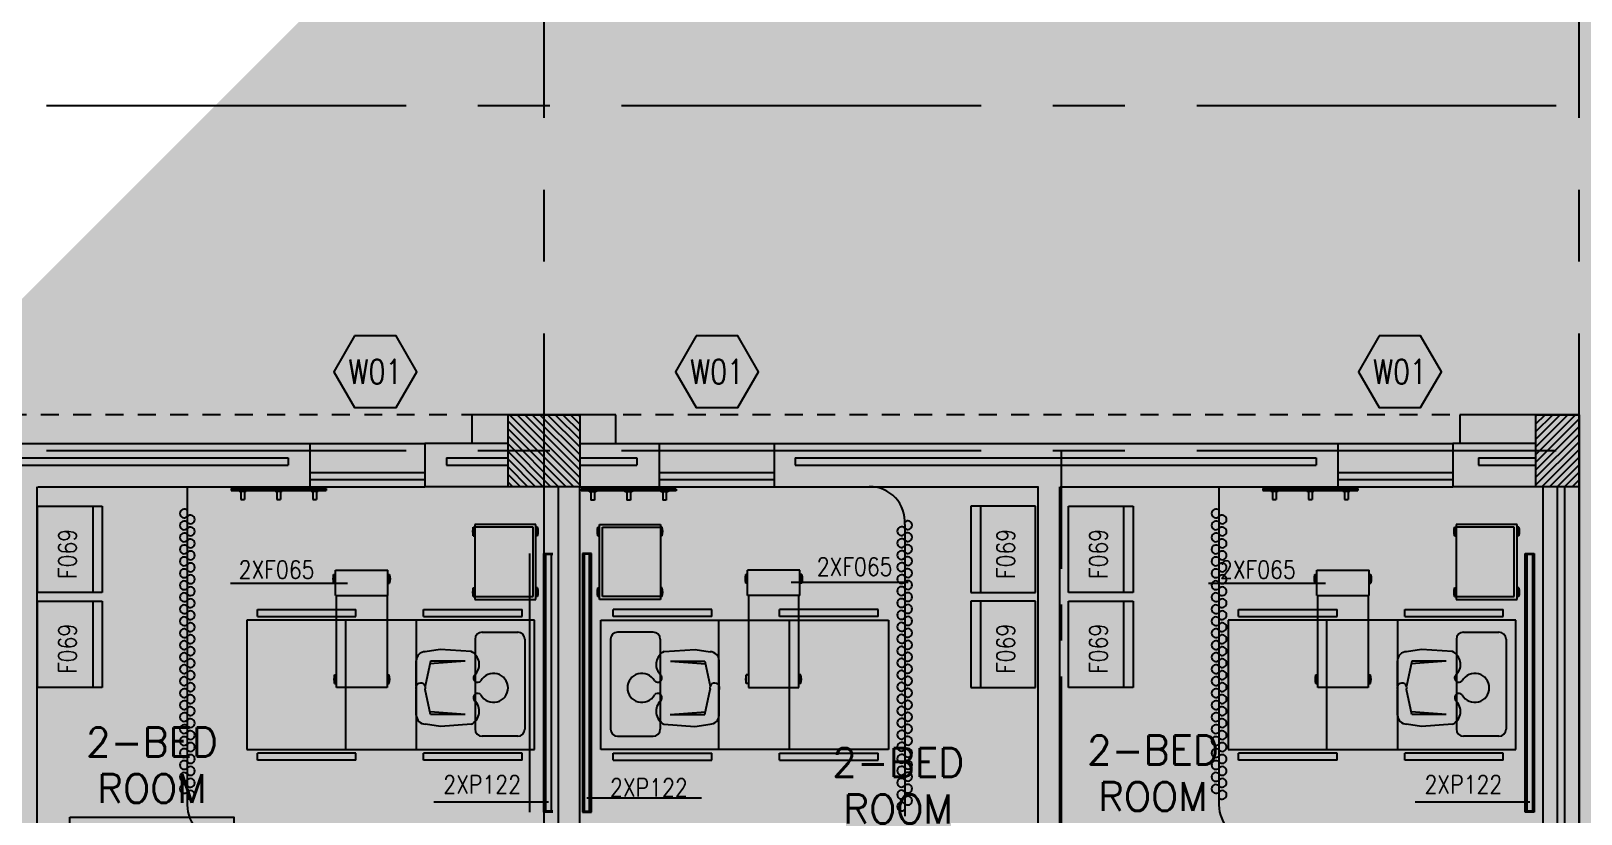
# Model space of a CAD drawing. Extents: x 88852.7 to 88945.7, y 39921.6 to 40001.1.
# Drawn here: x 88882.4 to 88893.18, y 39984.77 to 39990.22 of the extents above; entities that cross this region are included whole.
import ezdxf
from ezdxf.enums import TextEntityAlignment as Align

# ---------------------------------------------------------------- set-up
doc = ezdxf.new("R2010")
doc.units = 0
doc.header["$MEASUREMENT"] = 0
doc.header["$PDMODE"] = 34
for name, pattern in [('CENTER', [2, 1.25, -0.25, 0.25, -0.25]), ('CENTERX2', [4, 2.5, -0.5, 0.5, -0.5]), ('HIDDEN2', [0.1875, 0.125, -0.0625])]:
    doc.linetypes.add(name, pattern=pattern)
doc.layers.get('0').update_dxf_attribs({"linetype": 'CONTINUOUS'})
doc.layers.get('DEFPOINTS').update_dxf_attribs({"linetype": 'CONTINUOUS'})
for name, color, linetype in [('A-TEXT', 7, 'CONTINUOUS'), ('AX-DIM', 4, 'CONTINUOUS'), ('AXES', 11, 'CENTERX2'), ('AXES1', 11, 'CENTER'), ('COL', 2, 'CONTINUOUS'), ('HAT', 8, 'CONTINUOUS'), ('HIDDEN', 9, 'HIDDEN2'), ('INSUL', 4, 'CONTINUOUS'), ('MEDICAL', 4, 'CONTINUOUS'), ('NON-MEDICAL', 4, 'CONTINUOUS'), ('RM-BOX', 4, 'CONTINUOUS'), ('RM-NAME', 2, 'CONTINUOUS'), ('RM-NO', 2, 'CONTINUOUS'), ('WALL', 4, 'CONTINUOUS'), ('WIN', 3, 'CONTINUOUS'), ('WIN-BOX', 3, 'CONTINUOUS'), ('WIN-NO', 5, 'CONTINUOUS')]:
    doc.layers.add(name, color=color, linetype=linetype)
doc.styles.add('ROMANS', font='ROMANS.shx', dxfattribs={"width": 0.6})
doc.dimstyles.new('DIM-OUT', dxfattribs={"dimscale": 0, "dimtxt": 0.24, "dimasz": 0.08, "dimexe": 0.02, "dimexo": 0.02, "dimgap": 0.05, "dimtad": 1, "dimdec": 0, "dimlfac": 1000, "dimzin": 0, "dimdsep": 46, "dimtxsty": 'ROMANS', "dimblk1": 'ARCHTICK', "dimblk2": 'ARCHTICK', "dimsah": 1, "dimcen": 0.01, "dimdle": 0.08, "dimclrd": 4, "dimclre": 4, "dimclrt": 2, "dimadec": 0, "dimazin": 0, "dimtp": 2, "dimtm": 2, "dimtfac": 0.114286, "dimtdec": 0, "dimtix": 1, "dimtmove": 2, "dimatfit": 3, "dimldrblk": 'ARCHTICK', "dimfxl": 0, "dimtolj": 1, "dimtzin": 0, "dimarcsym": 0})

# ---------------------------------------------------------------- blocks, each defined once
blk = doc.blocks.new('WW1')
at = {"layer": 'WIN-BOX'}
blk.add_lwpolyline([(144, -250), (289, 0), (144, 250), (-144, 250), (-289, 0), (-144, -250)], close=True, dxfattribs=at)
at = {"layer": 'WIN-NO', "style": 'ROMANS', "width": 0.8}
blk.add_attdef('W00', text='', height=170, dxfattribs=at).set_placement((0, 0), align=Align.MIDDLE)
blk = doc.blocks.new('_ARCHTICK')
at = {"color": 0, "linetype": 'ByBlock', "const_width": 0.15}
blk.add_lwpolyline([(-0.5, -0.5), (0.5, 0.5)], dxfattribs=at)
blk = doc.blocks.new('*D599')
at = {"layer": 'AX-DIM', "color": 4, "lineweight": -2}
for p, q in [((88860.69, 39999.728), (88935.54, 39999.728)), ((88860.77, 39995.09), (88860.77, 39999.748)), ((88935.46, 39987.57), (88935.46, 39999.748))]:
    blk.add_line(p, q, dxfattribs=at)
at = {"layer": 'DEFPOINTS', "color": 0}
for p in [(88935.46, 39999.728), (88860.77, 39995.07), (88935.46, 39987.55)]:
    blk.add_point(p, dxfattribs=at)
at = {"layer": 'AX-DIM', "color": 4, "lineweight": -2, "xscale": 0.08, "yscale": 0.08, "zscale": 0.08, "rotation": 180}
blk.add_blockref('_ARCHTICK', (88860.77, 39999.728), dxfattribs=at)
at = {"layer": 'AX-DIM', "color": 4, "lineweight": -2, "xscale": 0.08, "yscale": 0.08, "zscale": 0.08}
blk.add_blockref('_ARCHTICK', (88935.46, 39999.728), dxfattribs=at)
at = {"layer": 'AX-DIM', "color": 2, "insert": (88898.115, 39999.898), "char_height": 0.24, "attachment_point": 5, "style": 'ROMANS'}
blk.add_mtext('\\A1;74690', dxfattribs=at)
blk = doc.blocks.new('C-300')
at = {"layer": 'HAT', "linetype": 'ByBlock', "ltscale": 0.3}
h = blk.add_hatch(dxfattribs=at)
h.set_pattern_fill('ANSI31', color=8, scale=300, style=0)
h.set_pattern_definition([(45, (-258496.182, -82361.005), (-26.5165043, 26.5165043), [])])
h.paths.add_polyline_path([(300, 500), (0, 500), (0, 250), (300, 250)])
h.paths.add_polyline_path([(300, 250), (0, 250), (0, 0), (300, 0)])
at = {"layer": 'COL'}
blk.add_lwpolyline([(0, 500), (300, 500), (300, 0), (0, 0)], close=True, dxfattribs=at)
blk = doc.blocks.new('RM1')
at = {"layer": 'RM-BOX'}
blk.add_lwpolyline([(570, -200), (-570, -200), (-570, -500), (570, -500)], close=True, dxfattribs=at)
at = {"layer": 'RM-NAME', "style": 'ROMANS'}
for tag, p in [('ROOMNAME1', (0, 324)), ('ROOMNAME2', (0, 0))]:
    blk.add_attdef(tag, text='', height=200, dxfattribs=at).set_placement(p, align=Align.MIDDLE)
at = {"layer": 'RM-NO', "style": 'ROMANS', "width": 0.8}
blk.add_attdef('ROOMNO', text='', height=200, dxfattribs=at).set_placement((0, -350), align=Align.MIDDLE)
blk = doc.blocks.new('*X540')
at = {"color": 0}
for p, q in [((203889, 118293), (204345, 118750)), ((203889, 118346), (204292, 118750)), ((203889, 118399), (204239, 118750)), ((203889, 118452), (204186, 118750)), ((203889, 118505), (204133, 118750)), ((203889, 118558), (204080, 118750)), ((203889, 118611), (204027, 118750)), ((203889, 118665), (203974, 118750)), ((203889, 118718), (203921, 118750)), ((203898, 118250), (204389, 118740)), ((203951, 118250), (204389, 118687)), ((204004, 118250), (204389, 118634)), ((204057, 118250), (204389, 118581)), ((204110, 118250), (204389, 118528)), ((204163, 118250), (204389, 118475)), ((204216, 118250), (204389, 118422)), ((204269, 118250), (204389, 118369)), ((204322, 118250), (204389, 118316)), ((204375, 118250), (204389, 118263))]:
    blk.add_line(p, q, dxfattribs=at)

msp = doc.modelspace()

# ---------------------------------------------------------------- linework, layer by layer
at = {"layer": 'AXES'}
for p, q in [((88885.9703, 39921.6153), (88885.9703, 40000.4279)), ((88893.1703, 39921.6153), (88893.1703, 40000.0779)), ((88945.0103, 39989.6996), (88876.9703, 39989.6996)), ((88945.0103, 39987.2996), (88876.9669, 39987.2996))]:
    msp.add_line(p, q, dxfattribs=at)
at = {"layer": 'AXES1'}
msp.add_line((88889.5703, 39928.4796), (88889.5703, 39987.2996), dxfattribs=at)
msp.add_line((88889.5703, 39928.4796), (88889.5703, 39987.2996), dxfattribs=at)
at = {"layer": 'COL'}
msp.add_lwpolyline([(88885.7203, 39987.0496), (88885.7203, 39987.5496), (88886.2203, 39987.5496), (88886.2203, 39987.0496)], close=True, dxfattribs=at)
at = {"layer": 'HIDDEN'}
msp.add_line((88893.1703, 39987.5496), (88859.8638, 39987.5496), dxfattribs=at)
at = {"layer": 'INSUL'}
for p, q in [((88880.5203, 39987.2496), (88884.1914, 39987.2496)), ((88880.5203, 39987.1996), (88884.1914, 39987.1996)), ((88884.1914, 39987.2496), (88884.1914, 39987.1996)), ((88885.2914, 39987.2496), (88885.7203, 39987.2496)), ((88885.2914, 39987.2496), (88885.2914, 39987.1996)), ((88885.2914, 39987.1996), (88885.7203, 39987.1996)), ((88886.2203, 39987.2496), (88886.6169, 39987.2496)), ((88886.2203, 39987.1996), (88886.6169, 39987.1996)), ((88886.6169, 39987.2496), (88886.6169, 39987.1996)), ((88887.7169, 39987.2496), (88887.7169, 39987.1996)), ((88887.7169, 39987.2496), (88891.3414, 39987.2496)), ((88887.7169, 39987.1996), (88891.3414, 39987.1996)), ((88891.3414, 39987.2496), (88891.3414, 39987.1996)), ((88892.4703, 39987.2496), (88892.4703, 39987.1996)), ((88892.4703, 39987.2496), (88892.8703, 39987.2496)), ((88892.4703, 39987.1996), (88892.8703, 39987.1996)), ((88893.0203, 39980.4496), (88893.0203, 39987.0496)), ((88893.0703, 39980.4496), (88893.0703, 39987.0496))]:
    msp.add_line(p, q, dxfattribs=at)
at = {"layer": 'MEDICAL'}
for p, q in [((88883.4882, 39987.0496), (88883.4882, 39984.8371)), ((88890.6652, 39987.0496), (88890.6652, 39984.8371)), ((88885.4779, 39986.7091), (88885.4779, 39986.7682)), ((88885.4779, 39986.7682), (88885.4901, 39986.7682)), ((88885.9133, 39986.787), (88885.4901, 39986.787)), ((88885.4901, 39986.787), (88885.4901, 39986.2653)), ((88885.8936, 39986.7673), (88885.4901, 39986.7673)), ((88885.8936, 39986.285), (88885.8936, 39986.7673)), ((88885.9133, 39986.2653), (88885.9133, 39986.787)), ((88885.9255, 39986.7682), (88885.9133, 39986.7682)), ((88885.9255, 39986.7091), (88885.9255, 39986.7682)), ((88886.3443, 39986.7682), (88886.3565, 39986.7682)), ((88886.3443, 39986.7091), (88886.3443, 39986.7682)), ((88886.3565, 39986.787), (88886.7797, 39986.787)), ((88886.3565, 39986.2653), (88886.3565, 39986.787)), ((88886.3762, 39986.7673), (88886.7797, 39986.7673)), ((88886.3762, 39986.285), (88886.3762, 39986.7673)), ((88886.7797, 39986.787), (88886.7797, 39986.2653)), ((88886.7919, 39986.7682), (88886.7797, 39986.7682)), ((88886.7919, 39986.7091), (88886.7919, 39986.7682)), ((88888.4798, 39986.7871), (88888.4798, 39984.7589)), ((88892.3038, 39986.7091), (88892.3038, 39986.7682)), ((88892.3038, 39986.7682), (88892.316, 39986.7682)), ((88892.7392, 39986.787), (88892.316, 39986.787)), ((88892.316, 39986.787), (88892.316, 39986.2653)), ((88892.7195, 39986.7673), (88892.316, 39986.7673)), ((88892.7195, 39986.285), (88892.7195, 39986.7673)), ((88892.7392, 39986.2653), (88892.7392, 39986.787)), ((88892.7514, 39986.7682), (88892.7392, 39986.7682)), ((88892.7514, 39986.7091), (88892.7514, 39986.7682)), ((88885.4779, 39986.7091), (88885.4901, 39986.7091)), ((88885.9255, 39986.7091), (88885.9133, 39986.7091)), ((88886.3443, 39986.7091), (88886.3565, 39986.7091)), ((88886.7919, 39986.7091), (88886.7797, 39986.7091)), ((88892.3038, 39986.7091), (88892.316, 39986.7091)), ((88892.7514, 39986.7091), (88892.7392, 39986.7091)), ((88885.8702, 39986.5863), (88885.8702, 39984.786)), ((88885.9687, 39984.786), (88885.9687, 39986.5863)), ((88885.9687, 39986.5863), (88886.0318, 39986.5863)), ((88885.9687, 39986.5802), (88886.0318, 39986.5802)), ((88885.9833, 39984.7921), (88885.9833, 39986.5802)), ((88886.0202, 39986.5802), (88886.0202, 39984.7921)), ((88886.238, 39986.5863), (88886.238, 39984.786)), ((88886.3011, 39986.5863), (88886.238, 39986.5863)), ((88886.3011, 39986.5802), (88886.238, 39986.5802)), ((88886.2496, 39986.5802), (88886.2496, 39984.7921)), ((88886.2865, 39984.7921), (88886.2865, 39986.5802)), ((88886.3011, 39984.786), (88886.3011, 39986.5863)), ((88892.7946, 39984.786), (88892.7946, 39986.5863)), ((88892.7946, 39986.5863), (88892.8577, 39986.5863)), ((88892.7946, 39986.5802), (88892.8577, 39986.5802)), ((88892.8092, 39984.7921), (88892.8092, 39986.5802)), ((88892.8462, 39986.5802), (88892.8462, 39984.7921)), ((88892.8577, 39986.5863), (88892.8577, 39984.786)), ((88884.5059, 39986.4384), (88884.5202, 39986.4384)), ((88884.5059, 39986.3793), (88884.5059, 39986.4384)), ((88884.5202, 39986.2922), (88884.5202, 39986.4694)), ((88884.5202, 39986.4694), (88884.8843, 39986.4694)), ((88884.8843, 39986.2922), (88884.8843, 39986.4694)), ((88884.8843, 39986.4384), (88884.8963, 39986.4384)), ((88884.8963, 39986.3793), (88884.8963, 39986.4384)), ((88887.3855, 39986.4384), (88887.3735, 39986.4384)), ((88887.3735, 39986.3793), (88887.3735, 39986.4384)), ((88887.3855, 39986.2922), (88887.3855, 39986.4694)), ((88887.7496, 39986.4694), (88887.3855, 39986.4694)), ((88887.7496, 39986.2922), (88887.7496, 39986.4694)), ((88887.7638, 39986.4384), (88887.7496, 39986.4384)), ((88887.7638, 39986.3793), (88887.7638, 39986.4384)), ((88891.3319, 39986.4384), (88891.3461, 39986.4384)), ((88891.3319, 39986.3793), (88891.3319, 39986.4384)), ((88891.3461, 39986.2922), (88891.3461, 39986.4694)), ((88891.3461, 39986.4694), (88891.7103, 39986.4694)), ((88891.7103, 39986.2922), (88891.7103, 39986.4694)), ((88891.7103, 39986.4384), (88891.7222, 39986.4384)), ((88891.7222, 39986.3793), (88891.7222, 39986.4384)), ((88884.5059, 39986.3793), (88884.5202, 39986.3793)), ((88884.8843, 39986.3793), (88884.8963, 39986.3793)), ((88885.4779, 39986.2864), (88885.4779, 39986.3454)), ((88885.4779, 39986.3454), (88885.4901, 39986.3454)), ((88885.9255, 39986.3454), (88885.9133, 39986.3454)), ((88885.9255, 39986.2864), (88885.9255, 39986.3454)), ((88886.3443, 39986.3454), (88886.3565, 39986.3454)), ((88886.3443, 39986.2864), (88886.3443, 39986.3454)), ((88886.7919, 39986.3454), (88886.7797, 39986.3454)), ((88886.7919, 39986.2864), (88886.7919, 39986.3454)), ((88887.3855, 39986.3793), (88887.3735, 39986.3793)), ((88887.7638, 39986.3793), (88887.7496, 39986.3793)), ((88891.3319, 39986.3793), (88891.3461, 39986.3793)), ((88891.7103, 39986.3793), (88891.7222, 39986.3793)), ((88892.3038, 39986.2864), (88892.3038, 39986.3454)), ((88892.3038, 39986.3454), (88892.316, 39986.3454)), ((88892.7514, 39986.3454), (88892.7392, 39986.3454)), ((88892.7514, 39986.2864), (88892.7514, 39986.3454)), ((88883.976, 39986.1957), (88884.6617, 39986.1957)), ((88883.976, 39986.1465), (88883.976, 39986.1957)), ((88884.5202, 39986.2922), (88884.8843, 39986.2922)), ((88884.5263, 39985.6525), (88884.5263, 39986.2922)), ((88884.6617, 39986.1465), (88884.6617, 39986.1957)), ((88884.8782, 39986.2922), (88884.8782, 39985.6525)), ((88885.1318, 39986.1957), (88885.8175, 39986.1957)), ((88885.1318, 39986.1465), (88885.1318, 39986.1957)), ((88885.4779, 39986.2864), (88885.4901, 39986.2864)), ((88885.4901, 39986.285), (88885.8936, 39986.285)), ((88885.4901, 39986.2653), (88885.9133, 39986.2653)), ((88885.8175, 39986.1465), (88885.8175, 39986.1957)), ((88885.9255, 39986.2864), (88885.9133, 39986.2864)), ((88886.3443, 39986.2864), (88886.3565, 39986.2864)), ((88886.7797, 39986.2653), (88886.3565, 39986.2653)), ((88886.7797, 39986.285), (88886.3762, 39986.285)), ((88886.4523, 39986.1465), (88886.4523, 39986.1957)), ((88887.138, 39986.1957), (88886.4523, 39986.1957)), ((88886.7919, 39986.2864), (88886.7797, 39986.2864)), ((88887.138, 39986.1465), (88887.138, 39986.1957)), ((88887.7496, 39986.2922), (88887.3855, 39986.2922)), ((88887.3916, 39986.2922), (88887.3916, 39985.6525)), ((88887.6081, 39986.1465), (88887.6081, 39986.1957)), ((88888.2938, 39986.1957), (88887.6081, 39986.1957)), ((88887.7435, 39985.6525), (88887.7435, 39986.2922)), ((88888.2938, 39986.1465), (88888.2938, 39986.1957)), ((88890.8019, 39986.1957), (88891.4876, 39986.1957)), ((88890.8019, 39986.1465), (88890.8019, 39986.1957)), ((88891.3461, 39986.2922), (88891.7103, 39986.2922)), ((88891.3522, 39985.6525), (88891.3522, 39986.2922)), ((88891.4876, 39986.1465), (88891.4876, 39986.1957)), ((88891.7041, 39986.2922), (88891.7041, 39985.6525)), ((88891.9577, 39986.1957), (88892.6434, 39986.1957)), ((88891.9577, 39986.1465), (88891.9577, 39986.1957)), ((88892.3038, 39986.2864), (88892.316, 39986.2864)), ((88892.316, 39986.285), (88892.7195, 39986.285)), ((88892.316, 39986.2653), (88892.7392, 39986.2653)), ((88892.6434, 39986.1465), (88892.6434, 39986.1957)), ((88892.7514, 39986.2864), (88892.7392, 39986.2864)), ((88885.9035, 39986.1215), (88883.9035, 39986.1215)), ((88883.9035, 39986.1215), (88883.9035, 39985.2215)), ((88883.976, 39986.1465), (88884.6617, 39986.1465)), ((88884.591, 39985.2215), (88884.591, 39986.1215)), ((88885.0831, 39985.2215), (88885.0831, 39986.1215)), ((88885.1318, 39986.1465), (88885.8175, 39986.1465)), ((88885.9035, 39985.2215), (88885.9035, 39986.1215)), ((88886.3663, 39985.2215), (88886.3663, 39986.1215)), ((88886.3663, 39986.1215), (88888.3663, 39986.1215)), ((88887.138, 39986.1465), (88886.4523, 39986.1465)), ((88887.1867, 39985.2215), (88887.1867, 39986.1215)), ((88888.2938, 39986.1465), (88887.6081, 39986.1465)), ((88887.6788, 39985.2215), (88887.6788, 39986.1215)), ((88888.3663, 39986.1215), (88888.3663, 39985.2215)), ((88892.7294, 39986.1215), (88890.7294, 39986.1215)), ((88890.7294, 39986.1215), (88890.7294, 39985.2215)), ((88890.8019, 39986.1465), (88891.4876, 39986.1465)), ((88891.4169, 39985.2215), (88891.4169, 39986.1215)), ((88891.909, 39985.2215), (88891.909, 39986.1215)), ((88891.9577, 39986.1465), (88892.6434, 39986.1465)), ((88892.7294, 39985.2215), (88892.7294, 39986.1215)), ((88885.4908, 39985.9884), (88885.4908, 39985.363)), ((88885.54, 39986.0376), (88885.7874, 39986.0376)), ((88885.8366, 39985.9884), (88885.8366, 39985.363)), ((88886.4332, 39985.9884), (88886.4332, 39985.363)), ((88886.7298, 39986.0376), (88886.4824, 39986.0376)), ((88886.779, 39985.9884), (88886.779, 39985.363)), ((88892.3167, 39985.9884), (88892.3167, 39985.363)), ((88892.3659, 39986.0376), (88892.6133, 39986.0376)), ((88892.6625, 39985.9884), (88892.6625, 39985.363)), ((88884.5134, 39985.7403), (88884.5263, 39985.7403)), ((88884.5134, 39985.6813), (88884.5134, 39985.7403)), ((88884.5134, 39985.6813), (88884.5263, 39985.6813)), ((88884.8782, 39985.7403), (88884.8926, 39985.7403)), ((88884.8782, 39985.6813), (88884.8926, 39985.6813)), ((88884.8926, 39985.6813), (88884.8926, 39985.7403)), ((88887.3916, 39985.7403), (88887.3772, 39985.7403)), ((88887.3772, 39985.6813), (88887.3772, 39985.7403)), ((88887.3916, 39985.6813), (88887.3772, 39985.6813)), ((88887.7564, 39985.7403), (88887.7435, 39985.7403)), ((88887.7564, 39985.6813), (88887.7435, 39985.6813)), ((88887.7564, 39985.6813), (88887.7564, 39985.7403)), ((88891.3393, 39985.7403), (88891.3522, 39985.7403)), ((88891.3393, 39985.6813), (88891.3393, 39985.7403)), ((88891.3393, 39985.6813), (88891.3522, 39985.6813)), ((88891.7041, 39985.7403), (88891.7185, 39985.7403)), ((88891.7041, 39985.6813), (88891.7185, 39985.6813)), ((88891.7185, 39985.6813), (88891.7185, 39985.7403)), ((88884.8782, 39985.6525), (88884.5263, 39985.6525)), ((88887.3916, 39985.6525), (88887.7435, 39985.6525)), ((88891.7041, 39985.6525), (88891.3522, 39985.6525)), ((88885.7874, 39985.3138), (88885.54, 39985.3138)), ((88886.4824, 39985.3138), (88886.7298, 39985.3138)), ((88892.6133, 39985.3138), (88892.3659, 39985.3138)), ((88883.9035, 39985.2215), (88885.9035, 39985.2215)), ((88884.6617, 39985.1965), (88883.976, 39985.1965)), ((88883.976, 39985.1473), (88883.976, 39985.1965)), ((88884.6617, 39985.1473), (88883.976, 39985.1473)), ((88884.6617, 39985.1473), (88884.6617, 39985.1965)), ((88885.8175, 39985.1965), (88885.1318, 39985.1965)), ((88885.1318, 39985.1473), (88885.1318, 39985.1965)), ((88885.8175, 39985.1473), (88885.1318, 39985.1473)), ((88885.8175, 39985.1473), (88885.8175, 39985.1965)), ((88888.3663, 39985.2215), (88886.3663, 39985.2215)), ((88886.4523, 39985.1965), (88887.138, 39985.1965)), ((88886.4523, 39985.1473), (88886.4523, 39985.1965)), ((88886.4523, 39985.1473), (88887.138, 39985.1473)), ((88887.138, 39985.1473), (88887.138, 39985.1965)), ((88887.6081, 39985.1965), (88888.2938, 39985.1965)), ((88887.6081, 39985.1473), (88887.6081, 39985.1965)), ((88887.6081, 39985.1473), (88888.2938, 39985.1473)), ((88888.2938, 39985.1473), (88888.2938, 39985.1965)), ((88890.7294, 39985.2215), (88892.7294, 39985.2215)), ((88891.4876, 39985.1965), (88890.8019, 39985.1965)), ((88890.8019, 39985.1473), (88890.8019, 39985.1965)), ((88891.4876, 39985.1473), (88890.8019, 39985.1473)), ((88891.4876, 39985.1473), (88891.4876, 39985.1965)), ((88892.6434, 39985.1965), (88891.9577, 39985.1965)), ((88891.9577, 39985.1473), (88891.9577, 39985.1965)), ((88892.6434, 39985.1473), (88891.9577, 39985.1473)), ((88892.6434, 39985.1473), (88892.6434, 39985.1965)), ((88886.0318, 39984.7921), (88885.9687, 39984.7921)), ((88886.238, 39984.7921), (88886.3011, 39984.7921)), ((88892.8577, 39984.7921), (88892.7946, 39984.7921)), ((88886.0318, 39984.786), (88885.9687, 39984.786)), ((88886.238, 39984.786), (88886.3011, 39984.786)), ((88892.8577, 39984.786), (88892.7946, 39984.786))]:
    msp.add_line(p, q, dxfattribs=at)
for centre, radius, start, end in [((88888.2343, 39986.8045), 0.2461, 355.94203, 90), ((88885.564, 39986.7386), 0.091, 161.07536, 198.92464), ((88885.8393, 39986.7386), 0.091, 341.07536, 18.92464), ((88886.4304, 39986.7386), 0.091, 161.07536, 198.92464), ((88886.7058, 39986.7386), 0.091, 341.07536, 18.92464), ((88892.39, 39986.7386), 0.091, 161.07536, 198.92464), ((88892.6653, 39986.7386), 0.091, 341.07536, 18.92464), ((88884.5921, 39986.4089), 0.091, 161.07536, 198.92464), ((88884.8102, 39986.4089), 0.091, 341.07536, 18.92464), ((88887.4596, 39986.4089), 0.091, 161.07536, 198.92464), ((88887.6777, 39986.4089), 0.091, 341.07536, 18.92464), ((88891.418, 39986.4089), 0.091, 161.07536, 198.92464), ((88891.6361, 39986.4089), 0.091, 341.07536, 18.92464), ((88885.564, 39986.3159), 0.091, 161.07536, 198.92464), ((88885.8393, 39986.3159), 0.091, 341.07536, 18.92464), ((88886.4304, 39986.3159), 0.091, 161.07536, 198.92464), ((88886.7058, 39986.3159), 0.091, 341.07536, 18.92464), ((88892.39, 39986.3159), 0.091, 161.07536, 198.92464), ((88892.6653, 39986.3159), 0.091, 341.07536, 18.92464), ((88885.54, 39985.9884), 0.0492, 90, 180), ((88885.7874, 39985.9884), 0.0492, 0, 90), ((88886.4824, 39985.9884), 0.0492, 90, 180), ((88886.7298, 39985.9884), 0.0492, 0, 90), ((88892.3659, 39985.9884), 0.0492, 90, 180), ((88892.6133, 39985.9884), 0.0492, 0, 90), ((88884.5995, 39985.7108), 0.091, 161.07536, 198.92464), ((88884.8064, 39985.7108), 0.091, 341.07536, 18.92464), ((88887.4634, 39985.7108), 0.091, 161.07536, 198.92464), ((88887.6703, 39985.7108), 0.091, 341.07536, 18.92464), ((88891.4255, 39985.7108), 0.091, 161.07536, 198.92464), ((88891.6324, 39985.7108), 0.091, 341.07536, 18.92464), ((88885.54, 39985.363), 0.0492, 180, 270), ((88885.7874, 39985.363), 0.0492, 270, 0), ((88886.4824, 39985.363), 0.0492, 180, 270), ((88886.7298, 39985.363), 0.0492, 270, 0), ((88892.3659, 39985.363), 0.0492, 180, 270), ((88892.6133, 39985.363), 0.0492, 270, 0), ((88883.7342, 39984.8373), 0.2461, 180, 270), ((88890.9112, 39984.8373), 0.2461, 180, 270)]:
    msp.add_arc(centre, radius, start, end, dxfattribs=at)
at = {"layer": 'MEDICAL', "color": 15}
for centre, start, end in [((88883.467, 39986.8638), 43.56836, 316.43164), ((88883.5108, 39986.8222), 223.56836, 136.43164), ((88890.644, 39986.8638), 43.56836, 316.43164), ((88890.6878, 39986.8222), 223.56836, 136.43164), ((88883.467, 39986.7805), 43.56836, 316.43164), ((88883.5108, 39986.7388), 223.56836, 136.43164), ((88888.4571, 39986.7408), 43.56836, 316.43164), ((88888.5009, 39986.7824), 223.56836, 136.43164), ((88890.644, 39986.7805), 43.56836, 316.43164), ((88890.6878, 39986.7388), 223.56836, 136.43164), ((88883.467, 39986.6972), 43.56836, 316.43164), ((88883.467, 39986.6139), 43.56836, 316.43164), ((88883.5108, 39986.6555), 223.56836, 136.43164), ((88888.4571, 39986.6575), 43.56836, 316.43164), ((88888.5009, 39986.6991), 223.56836, 136.43164), ((88888.5009, 39986.6158), 223.56836, 136.43164), ((88890.644, 39986.6972), 43.56836, 316.43164), ((88890.644, 39986.6139), 43.56836, 316.43164), ((88890.6878, 39986.6555), 223.56836, 136.43164), ((88883.467, 39986.5306), 43.56836, 316.43164), ((88883.5108, 39986.5722), 223.56836, 136.43164), ((88883.5108, 39986.4889), 223.56836, 136.43164), ((88888.4571, 39986.5742), 43.56836, 316.43164), ((88888.4571, 39986.4908), 43.56836, 316.43164), ((88888.5009, 39986.5325), 223.56836, 136.43164), ((88890.644, 39986.5306), 43.56836, 316.43164), ((88890.6878, 39986.5722), 223.56836, 136.43164), ((88890.6878, 39986.4889), 223.56836, 136.43164), ((88883.467, 39986.4472), 43.56836, 316.43164), ((88883.5108, 39986.4056), 223.56836, 136.43164), ((88888.4571, 39986.4075), 43.56836, 316.43164), ((88888.5009, 39986.4492), 223.56836, 136.43164), ((88890.644, 39986.4472), 43.56836, 316.43164), ((88890.6878, 39986.4056), 223.56836, 136.43164), ((88883.467, 39986.3639), 43.56836, 316.43164), ((88883.467, 39986.2806), 43.56836, 316.43164), ((88883.5108, 39986.3223), 223.56836, 136.43164), ((88888.4571, 39986.3242), 43.56836, 316.43164), ((88888.5009, 39986.3659), 223.56836, 136.43164), ((88888.5009, 39986.2826), 223.56836, 136.43164), ((88890.644, 39986.3639), 43.56836, 316.43164), ((88890.644, 39986.2806), 43.56836, 316.43164), ((88890.6878, 39986.3223), 223.56836, 136.43164), ((88883.467, 39986.1973), 43.56836, 316.43164), ((88883.5108, 39986.239), 223.56836, 136.43164), ((88888.4571, 39986.2409), 43.56836, 316.43164), ((88888.5009, 39986.1993), 223.56836, 136.43164), ((88890.644, 39986.1973), 43.56836, 316.43164), ((88890.6878, 39986.239), 223.56836, 136.43164), ((88883.467, 39986.114), 43.56836, 316.43164), ((88883.5108, 39986.1556), 223.56836, 136.43164), ((88883.5108, 39986.0723), 223.56836, 136.43164), ((88888.4571, 39986.1576), 43.56836, 316.43164), ((88888.4571, 39986.0743), 43.56836, 316.43164), ((88888.5009, 39986.1159), 223.56836, 136.43164), ((88890.644, 39986.114), 43.56836, 316.43164), ((88890.6878, 39986.1556), 223.56836, 136.43164), ((88890.6878, 39986.0723), 223.56836, 136.43164), ((88883.467, 39986.0307), 43.56836, 316.43164), ((88883.5108, 39985.989), 223.56836, 136.43164), ((88888.4571, 39985.991), 43.56836, 316.43164), ((88888.5009, 39986.0326), 223.56836, 136.43164), ((88888.5009, 39985.9493), 223.56836, 136.43164), ((88890.644, 39986.0307), 43.56836, 316.43164), ((88890.6878, 39985.989), 223.56836, 136.43164), ((88883.467, 39985.9474), 43.56836, 316.43164), ((88883.467, 39985.864), 43.56836, 316.43164), ((88883.5108, 39985.9057), 223.56836, 136.43164), ((88888.4571, 39985.9077), 43.56836, 316.43164), ((88888.5009, 39985.866), 223.56836, 136.43164), ((88890.644, 39985.9474), 43.56836, 316.43164), ((88890.644, 39985.864), 43.56836, 316.43164), ((88890.6878, 39985.9057), 223.56836, 136.43164), ((88883.467, 39985.7807), 43.56836, 316.43164), ((88883.5108, 39985.8224), 223.56836, 136.43164), ((88883.5108, 39985.7391), 223.56836, 136.43164), ((88888.4571, 39985.8243), 43.56836, 316.43164), ((88888.4571, 39985.741), 43.56836, 316.43164), ((88888.5009, 39985.7827), 223.56836, 136.43164), ((88890.644, 39985.7807), 43.56836, 316.43164), ((88890.6878, 39985.8224), 223.56836, 136.43164), ((88890.6878, 39985.7391), 223.56836, 136.43164), ((88883.467, 39985.6974), 43.56836, 316.43164), ((88883.5108, 39985.6558), 223.56836, 136.43164), ((88888.4571, 39985.6577), 43.56836, 316.43164), ((88888.5009, 39985.6994), 223.56836, 136.43164), ((88890.644, 39985.6974), 43.56836, 316.43164), ((88890.6878, 39985.6558), 223.56836, 136.43164), ((88883.467, 39985.6141), 43.56836, 316.43164), ((88883.467, 39985.5308), 43.56836, 316.43164), ((88883.5108, 39985.5725), 223.56836, 136.43164), ((88888.4571, 39985.5744), 43.56836, 316.43164), ((88888.5009, 39985.6161), 223.56836, 136.43164), ((88888.5009, 39985.5327), 223.56836, 136.43164), ((88890.644, 39985.6141), 43.56836, 316.43164), ((88890.644, 39985.5308), 43.56836, 316.43164), ((88890.6878, 39985.5725), 223.56836, 136.43164), ((88883.467, 39985.4475), 43.56836, 316.43164), ((88883.5108, 39985.4891), 223.56836, 136.43164), ((88888.4571, 39985.4911), 43.56836, 316.43164), ((88888.5009, 39985.4494), 223.56836, 136.43164), ((88890.644, 39985.4475), 43.56836, 316.43164), ((88890.6878, 39985.4891), 223.56836, 136.43164), ((88883.467, 39985.3642), 43.56836, 316.43164), ((88883.5108, 39985.4058), 223.56836, 136.43164), ((88883.5108, 39985.3225), 223.56836, 136.43164), ((88888.4571, 39985.4078), 43.56836, 316.43164), ((88888.4571, 39985.3245), 43.56836, 316.43164), ((88888.5009, 39985.3661), 223.56836, 136.43164), ((88890.644, 39985.3642), 43.56836, 316.43164), ((88890.6878, 39985.4058), 223.56836, 136.43164), ((88890.6878, 39985.3225), 223.56836, 136.43164), ((88883.467, 39985.2809), 43.56836, 316.43164), ((88883.467, 39985.1975), 43.56836, 316.43164), ((88883.5108, 39985.2392), 223.56836, 136.43164), ((88888.4571, 39985.2411), 43.56836, 316.43164), ((88888.5009, 39985.2828), 223.56836, 136.43164), ((88888.5009, 39985.1995), 223.56836, 136.43164), ((88890.644, 39985.2809), 43.56836, 316.43164), ((88890.644, 39985.1975), 43.56836, 316.43164), ((88890.6878, 39985.2392), 223.56836, 136.43164), ((88883.467, 39985.1142), 43.56836, 316.43164), ((88883.5108, 39985.1559), 223.56836, 136.43164), ((88888.4571, 39985.1578), 43.56836, 316.43164), ((88888.5009, 39985.1162), 223.56836, 136.43164), ((88890.644, 39985.1142), 43.56836, 316.43164), ((88890.6878, 39985.1559), 223.56836, 136.43164), ((88883.467, 39985.0309), 43.56836, 316.43164), ((88883.5108, 39985.0726), 223.56836, 136.43164), ((88883.5108, 39984.9893), 223.56836, 136.43164), ((88888.4571, 39985.0745), 43.56836, 316.43164), ((88888.4571, 39984.9912), 43.56836, 316.43164), ((88888.5009, 39985.0329), 223.56836, 136.43164), ((88890.644, 39985.0309), 43.56836, 316.43164), ((88890.6878, 39985.0726), 223.56836, 136.43164), ((88890.6878, 39984.9893), 223.56836, 136.43164), ((88883.467, 39984.9476), 43.56836, 316.43164), ((88883.5108, 39984.9059), 223.56836, 136.43164), ((88888.4571, 39984.9079), 43.56836, 316.43164), ((88888.5009, 39984.9496), 223.56836, 136.43164), ((88890.644, 39984.9476), 43.56836, 316.43164), ((88890.6878, 39984.9059), 223.56836, 136.43164), ((88888.4571, 39984.8246), 43.56836, 316.43164), ((88888.5009, 39984.8662), 223.56836, 136.43164)]:
    msp.add_arc(centre, 0.0302, start, end, dxfattribs=at)
at = {"layer": 'NON-MEDICAL'}
for p, q in [((88883.7942, 39987.037), (88884.4546, 39987.037)), ((88883.7942, 39987.037), (88883.7942, 39987.0243)), ((88883.7942, 39987.0243), (88884.4546, 39987.0243)), ((88883.8494, 39987.0243), (88883.8494, 39987.0193)), ((88883.8494, 39987.0193), (88883.8994, 39987.0193)), ((88883.8617, 39987.0193), (88883.8617, 39986.9608)), ((88883.8617, 39986.9608), (88883.8871, 39986.9608)), ((88883.8871, 39987.0193), (88883.8871, 39986.9608)), ((88883.8994, 39987.0243), (88883.8994, 39987.0193)), ((88884.0994, 39987.0243), (88884.0994, 39987.0193)), ((88884.0994, 39987.0193), (88884.1494, 39987.0193)), ((88884.1117, 39987.0193), (88884.1117, 39986.9608)), ((88884.1117, 39986.9608), (88884.1371, 39986.9608)), ((88884.1371, 39987.0193), (88884.1371, 39986.9608)), ((88884.1494, 39987.0243), (88884.1494, 39987.0193)), ((88884.3494, 39987.0243), (88884.3494, 39987.0193)), ((88884.3494, 39987.0193), (88884.3994, 39987.0193)), ((88884.3617, 39987.0193), (88884.3617, 39986.9608)), ((88884.3617, 39986.9608), (88884.3871, 39986.9608)), ((88884.3871, 39987.0193), (88884.3871, 39986.9608)), ((88884.3994, 39987.0243), (88884.3994, 39987.0193)), ((88884.4546, 39987.037), (88884.4546, 39987.0243)), ((88886.8885, 39987.0329), (88886.2281, 39987.0329)), ((88886.2281, 39987.0329), (88886.2281, 39987.0202)), ((88886.8885, 39987.0202), (88886.2281, 39987.0202)), ((88886.2833, 39987.0202), (88886.2833, 39987.0152)), ((88886.3333, 39987.0152), (88886.2833, 39987.0152)), ((88886.2956, 39987.0152), (88886.2956, 39986.9567)), ((88886.321, 39986.9567), (88886.2956, 39986.9567)), ((88886.321, 39987.0152), (88886.321, 39986.9567)), ((88886.3333, 39987.0202), (88886.3333, 39987.0152)), ((88886.5333, 39987.0202), (88886.5333, 39987.0152)), ((88886.5833, 39987.0152), (88886.5333, 39987.0152)), ((88886.5456, 39987.0152), (88886.5456, 39986.9567)), ((88886.571, 39986.9567), (88886.5456, 39986.9567)), ((88886.571, 39987.0152), (88886.571, 39986.9567)), ((88886.5833, 39987.0202), (88886.5833, 39987.0152)), ((88886.7833, 39987.0202), (88886.7833, 39987.0152)), ((88886.8333, 39987.0152), (88886.7833, 39987.0152)), ((88886.7956, 39987.0152), (88886.7956, 39986.9567)), ((88886.821, 39986.9567), (88886.7956, 39986.9567)), ((88886.821, 39987.0152), (88886.821, 39986.9567)), ((88886.8333, 39987.0202), (88886.8333, 39987.0152)), ((88886.8885, 39987.0329), (88886.8885, 39987.0202)), ((88890.9712, 39987.037), (88891.6316, 39987.037)), ((88890.9712, 39987.037), (88890.9712, 39987.0243)), ((88890.9712, 39987.0243), (88891.6316, 39987.0243)), ((88891.0264, 39987.0243), (88891.0264, 39987.0193)), ((88891.0264, 39987.0193), (88891.0764, 39987.0193)), ((88891.0387, 39987.0193), (88891.0387, 39986.9608)), ((88891.0387, 39986.9608), (88891.0641, 39986.9608)), ((88891.0641, 39987.0193), (88891.0641, 39986.9608)), ((88891.0764, 39987.0243), (88891.0764, 39987.0193)), ((88891.2764, 39987.0243), (88891.2764, 39987.0193)), ((88891.2764, 39987.0193), (88891.3264, 39987.0193)), ((88891.2887, 39987.0193), (88891.2887, 39986.9608)), ((88891.2887, 39986.9608), (88891.3141, 39986.9608)), ((88891.3141, 39987.0193), (88891.3141, 39986.9608)), ((88891.3264, 39987.0243), (88891.3264, 39987.0193)), ((88891.5264, 39987.0243), (88891.5264, 39987.0193)), ((88891.5264, 39987.0193), (88891.5764, 39987.0193)), ((88891.5387, 39987.0193), (88891.5387, 39986.9608)), ((88891.5387, 39986.9608), (88891.5641, 39986.9608)), ((88891.5641, 39987.0193), (88891.5641, 39986.9608)), ((88891.5764, 39987.0243), (88891.5764, 39987.0193)), ((88891.6316, 39987.037), (88891.6316, 39987.0243)), ((88882.4477, 39986.3134), (88882.4477, 39986.9134)), ((88882.4477, 39986.9134), (88882.8977, 39986.9134)), ((88882.8306, 39986.9134), (88882.8306, 39986.3134)), ((88882.8977, 39986.9134), (88882.8977, 39986.3134)), ((88888.9399, 39986.9134), (88888.9399, 39986.3134)), ((88889.3899, 39986.9134), (88888.9399, 39986.9134)), ((88889.007, 39986.9134), (88889.007, 39986.3134)), ((88889.3899, 39986.3134), (88889.3899, 39986.9134)), ((88889.6193, 39986.3134), (88889.6193, 39986.9134)), ((88889.6193, 39986.9134), (88890.0693, 39986.9134)), ((88890.0022, 39986.9134), (88890.0022, 39986.3134)), ((88890.0693, 39986.9134), (88890.0693, 39986.3134)), ((88882.8977, 39986.3134), (88882.4477, 39986.3134)), ((88888.9399, 39986.3134), (88889.3899, 39986.3134)), ((88890.0693, 39986.3134), (88889.6193, 39986.3134)), ((88882.4477, 39985.6535), (88882.4477, 39986.2535)), ((88882.4477, 39986.2535), (88882.8977, 39986.2535)), ((88882.8306, 39986.2535), (88882.8306, 39985.6535)), ((88882.8977, 39986.2535), (88882.8977, 39985.6535)), ((88888.9399, 39986.2535), (88888.9399, 39985.6535)), ((88889.3899, 39986.2535), (88888.9399, 39986.2535)), ((88889.007, 39986.2535), (88889.007, 39985.6535)), ((88889.3899, 39985.6535), (88889.3899, 39986.2535)), ((88889.6193, 39985.6535), (88889.6193, 39986.2535)), ((88889.6193, 39986.2535), (88890.0693, 39986.2535)), ((88890.0022, 39986.2535), (88890.0022, 39985.6535)), ((88890.0693, 39986.2535), (88890.0693, 39985.6535)), ((88885.2488, 39985.9184), (88885.1441, 39985.9015)), ((88885.4645, 39985.9034), (88885.2488, 39985.9184)), ((88886.8053, 39985.9034), (88887.021, 39985.9184)), ((88887.021, 39985.9184), (88887.1257, 39985.9015)), ((88892.0747, 39985.9184), (88891.97, 39985.9015)), ((88892.2904, 39985.9034), (88892.0747, 39985.9184)), ((88885.0815, 39985.6652), (88885.0813, 39985.8386)), ((88885.1807, 39985.8358), (88885.1443, 39985.6617)), ((88885.4206, 39985.8361), (88885.1769, 39985.8175)), ((88885.4206, 39985.8361), (88885.1807, 39985.8358)), ((88886.8492, 39985.8361), (88887.0891, 39985.8358)), ((88886.8492, 39985.8361), (88887.0929, 39985.8175)), ((88887.0891, 39985.8358), (88887.1255, 39985.6617)), ((88887.1883, 39985.6652), (88887.1885, 39985.8386)), ((88891.9074, 39985.6652), (88891.9072, 39985.8386)), ((88892.0066, 39985.8358), (88891.9703, 39985.6617)), ((88892.2465, 39985.8361), (88892.0028, 39985.8175)), ((88892.2465, 39985.8361), (88892.0066, 39985.8358)), ((88882.8977, 39985.6535), (88882.4477, 39985.6535)), ((88885.0818, 39985.4615), (88885.0815, 39985.6354)), ((88885.1812, 39985.4645), (88885.1443, 39985.6388)), ((88887.0886, 39985.4645), (88887.1255, 39985.6388)), ((88887.188, 39985.4615), (88887.1883, 39985.6354)), ((88888.9399, 39985.6535), (88889.3899, 39985.6535)), ((88890.0693, 39985.6535), (88889.6193, 39985.6535)), ((88891.9077, 39985.4615), (88891.9075, 39985.6354)), ((88892.0071, 39985.4645), (88891.9702, 39985.6388)), ((88885.421, 39985.4648), (88885.1773, 39985.4828)), ((88885.421, 39985.4648), (88885.1812, 39985.4645)), ((88886.8488, 39985.4648), (88887.0925, 39985.4828)), ((88886.8488, 39985.4648), (88887.0886, 39985.4645)), ((88892.2469, 39985.4648), (88892.0032, 39985.4828)), ((88892.2469, 39985.4648), (88892.0071, 39985.4645)), ((88885.2494, 39985.3822), (88885.1447, 39985.3987)), ((88885.4651, 39985.3977), (88885.2494, 39985.3822)), ((88886.8047, 39985.3977), (88887.0204, 39985.3822)), ((88887.0204, 39985.3822), (88887.1251, 39985.3987)), ((88892.0753, 39985.3822), (88891.9706, 39985.3987)), ((88892.291, 39985.3977), (88892.0753, 39985.3822))]:
    msp.add_line(p, q, dxfattribs=at)
for centre, radius, start, end in [((88885.1442, 39985.8387), 0.0629, 90.0677, 180.0677), ((88885.42, 39985.814), 0.0998, 318.57927, 63.55686), ((88886.8498, 39985.814), 0.0998, 116.44314, 221.42073), ((88887.1256, 39985.8387), 0.0629, 359.9323, 89.9323), ((88891.9701, 39985.8387), 0.0629, 90.0677, 180.0677), ((88892.2459, 39985.814), 0.0998, 318.57927, 63.55686), ((88885.1122, 39985.6503), 0.0341, 340.30516, 205.99298), ((88885.5086, 39985.719), 0.0299, 150.96738, 320.02399), ((88885.5233, 39985.711), 0.0466, 127.5931, 151.11719), ((88885.6192, 39985.6507), 0.1006, 209.37144, 150.76397), ((88886.6506, 39985.6507), 0.1006, 29.23603, 330.62856), ((88886.7612, 39985.719), 0.0299, 219.97601, 29.03262), ((88886.7465, 39985.711), 0.0466, 28.88281, 52.4069), ((88887.1576, 39985.6503), 0.0341, 334.00702, 199.69484), ((88891.9381, 39985.6503), 0.0341, 340.30516, 205.99298), ((88892.3345, 39985.719), 0.0299, 150.96738, 320.02399), ((88892.3492, 39985.711), 0.0466, 127.5931, 151.11719), ((88892.4452, 39985.6507), 0.1006, 209.37144, 150.76397), ((88885.4204, 39985.487), 0.0998, 296.57855, 48.53735), ((88885.5088, 39985.5821), 0.0299, 40.11142, 209.16803), ((88885.5235, 39985.5902), 0.0466, 209.01822, 232.54231), ((88886.761, 39985.5821), 0.0299, 330.83197, 139.88858), ((88886.8494, 39985.487), 0.0998, 131.46265, 243.42145), ((88886.7463, 39985.5902), 0.0466, 307.45769, 330.98178), ((88892.2463, 39985.487), 0.0998, 296.57855, 48.53735), ((88892.3347, 39985.5821), 0.0299, 40.11142, 209.16803), ((88892.3494, 39985.5902), 0.0466, 209.01822, 232.54231), ((88885.1446, 39985.4616), 0.0629, 180.0677, 270.0677), ((88887.1252, 39985.4616), 0.0629, 269.9323, 359.9323), ((88891.9705, 39985.4616), 0.0629, 180.0677, 270.0677)]:
    msp.add_arc(centre, radius, start, end, dxfattribs=at)
at = {"layer": 'WALL'}
for p, q in [((88885.4703, 39987.3496), (88885.4703, 39987.5496)), ((88886.4703, 39987.5496), (88885.4703, 39987.5496)), ((88886.4703, 39987.3496), (88886.4703, 39987.5496)), ((88892.3414, 39987.5496), (88892.3414, 39987.3496)), ((88893.1703, 39987.5496), (88892.3414, 39987.5496)), ((88880.3703, 39987.3496), (88884.3414, 39987.3496)), ((88884.3414, 39987.3496), (88884.3414, 39987.0496)), ((88885.7203, 39987.3496), (88885.1414, 39987.3496)), ((88885.1414, 39987.3496), (88885.1414, 39987.0496)), ((88886.2203, 39987.3496), (88886.7703, 39987.3496)), ((88886.7703, 39987.3496), (88886.7703, 39987.0496)), ((88887.5703, 39987.3496), (88887.5703, 39987.0496)), ((88887.5703, 39987.3496), (88891.4914, 39987.3496)), ((88891.4914, 39987.3496), (88891.4914, 39987.0496)), ((88892.8703, 39987.3496), (88892.2914, 39987.3496)), ((88892.2914, 39987.3496), (88892.2914, 39987.0496)), ((88882.4453, 39980.3996), (88882.4453, 39987.0496)), ((88882.4486, 39987.0496), (88884.3414, 39987.0496)), ((88885.7203, 39987.0496), (88885.1414, 39987.0496)), ((88886.0703, 39982.3496), (88886.0703, 39987.0496)), ((88886.2203, 39987.0496), (88886.7703, 39987.0496)), ((88886.2203, 39982.3496), (88886.2203, 39987.0496)), ((88887.5703, 39987.0496), (88889.4111, 39987.0496)), ((88889.4078, 39980.3996), (88889.4078, 39987.0496)), ((88889.5578, 39980.3996), (88889.5578, 39987.0496)), ((88889.5611, 39987.0496), (88891.4914, 39987.0496)), ((88892.8703, 39987.0496), (88892.2914, 39987.0496)), ((88892.9203, 39982.3496), (88892.9203, 39987.0496)), ((88893.1703, 39981.6996), (88893.1703, 39987.0496)), ((88893.1703, 39987.0496), (88893.1703, 39980.4496))]:
    msp.add_line(p, q, dxfattribs=at)
at = {"layer": 'WIN'}
for p, q in [((88884.3414, 39987.3496), (88885.1414, 39987.3496)), ((88886.7703, 39987.3496), (88887.5703, 39987.3496)), ((88891.4914, 39987.3496), (88892.2914, 39987.3496)), ((88884.3414, 39987.1496), (88885.1414, 39987.1496)), ((88884.3414, 39987.0996), (88885.1414, 39987.0996)), ((88886.7703, 39987.1496), (88887.5703, 39987.1496)), ((88886.7703, 39987.0996), (88887.5703, 39987.0996)), ((88891.4914, 39987.1496), (88892.2914, 39987.1496)), ((88891.4914, 39987.0996), (88892.2914, 39987.0996)), ((88884.3414, 39987.0496), (88885.1414, 39987.0496)), ((88886.7703, 39987.0496), (88887.5703, 39987.0496)), ((88891.4914, 39987.0496), (88892.2914, 39987.0496))]:
    msp.add_line(p, q, dxfattribs=at)

# ---------------------------------------------------------------- block references
at = {"layer": 'COL', "color": 6, "linetype": 'ByBlock', "ltscale": 0.3, "xscale": 0.001000000003841706, "yscale": 0.000999999996565748, "zscale": 0.001}
msp.add_blockref('C-300', (88892.8703, 39987.0496), dxfattribs=at)
at = {"layer": 'HAT', "xscale": -0.001000000003841706, "yscale": 0.000999999996565748, "zscale": 0.001, "rotation": 180}
msp.add_blockref('*X540', (88681.8317, 40105.7993), dxfattribs=at)
at = {"layer": 'RM-NO'}
ref = msp.add_blockref('RM1', (88883.2428, 39984.9503), dxfattribs=dict(at, xscale=-0.001000000003841706, yscale=0.000999999996565748, zscale=0.001))
ref.add_attrib('ROOMNO', 'FNU-214', dxfattribs={"height": 0.2, "style": 'ROMANS', "width": 0.8}).set_placement((88883.2428, 39984.6003), align=Align.MIDDLE)
ref.add_attrib('ROOMNAME2', 'ROOM', dxfattribs={"layer": 'RM-NAME', "height": 0.2, "style": 'ROMANS'}).set_placement((88883.2428, 39984.9503), align=Align.MIDDLE)
ref.add_attrib('ROOMNAME1', '2-BED', dxfattribs={"layer": 'RM-NAME', "height": 0.2, "style": 'ROMANS'}).set_placement((88883.2428, 39985.2741), align=Align.MIDDLE)
at = {"layer": 'RM-NO', "xscale": 0.001000000003841706, "yscale": 0.000999999996565748, "zscale": 0.001}
for p, values in [((88888.4334, 39984.8082), {'ROOMNO': 'FNU-216', 'ROOMNAME2': 'ROOM', 'ROOMNAME1': '2-BED'}), ((88890.2059, 39984.8946), {'ROOMNO': 'FNU-218', 'ROOMNAME2': 'ROOM', 'ROOMNAME1': '2-BED'})]:
    msp.add_blockref('RM1', p, dxfattribs=at).add_auto_attribs(values)
at = {"layer": 'WIN-NO'}
ref = msp.add_blockref('WW1', (88884.7969, 39987.8496), dxfattribs=dict(at, xscale=0.001, yscale=0.001, zscale=0.001, rotation=180))
ref.add_attrib('W00', 'W01', dxfattribs={"height": 0.17, "style": 'ROMANS', "width": 0.8}).set_placement((88884.7969, 39987.8496), align=Align.MIDDLE)
ref = msp.add_blockref('WW1', (88887.1736, 39987.8496), dxfattribs=dict(at, xscale=0.001, yscale=0.001, zscale=0.001, rotation=180))
ref.add_attrib('W00', 'W01', dxfattribs={"height": 0.17, "style": 'ROMANS', "width": 0.8}).set_placement((88887.1736, 39987.8496), align=Align.MIDDLE)
ref = msp.add_blockref('WW1', (88891.924, 39987.8496), dxfattribs=dict(at, xscale=0.001, yscale=0.001, zscale=0.001, rotation=180))
ref.add_attrib('W00', 'W01', dxfattribs={"height": 0.17, "style": 'ROMANS', "width": 0.8}).set_placement((88891.924, 39987.8496), align=Align.MIDDLE)

# ---------------------------------------------------------------- texts
at = {"layer": 'A-TEXT', "color": 7, "ltscale": 400, "style": 'ROMANS', "width": 0.833974}
for p in [(88882.7179, 39986.408), (88889.2447, 39986.408), (88889.8895, 39986.408), (88882.7179, 39985.7481), (88889.2447, 39985.7481), (88889.8895, 39985.7481)]:
    msp.add_text('F069', height=0.125, rotation=90, dxfattribs=at).set_placement(p)
for s, p in [('2XF065', (88883.8463, 39986.4102)), ('2XF065', (88887.8675, 39986.4305)), ('2XF065', (88890.6723, 39986.4102)), ('2XP122', (88885.2694, 39984.9166)), ('2XP122', (88886.4295, 39984.8942)), ('2XP122', (88892.0953, 39984.9166))]:
    msp.add_text(s, height=0.125, dxfattribs=at).set_placement(p)

# ---------------------------------------------------------------- dimensions: what is measured, and where the dimension line sits
at = {"layer": 'AX-DIM'}
dim = msp.add_linear_dim(base=(88935.4603, 39999.7279), p1=(88860.7703, 39995.0699), p2=(88935.4603, 39987.5496), dimstyle='DIM-OUT', override={"dimscale": 1}, dxfattribs=at)
dim.commit()
dim.dimension.update_dxf_attribs({"geometry": '*D599', "text_midpoint": (88898.1153, 39999.8979)})

# ---------------------------------------------------------------- leaders
at = {"layer": 'A-TEXT'}
for points in [[(88884.6032, 39986.3769), (88883.7887, 39986.3769)], [(88887.6894, 39986.3858), (88888.5039, 39986.3858)], [(88891.4063, 39986.3769), (88890.5919, 39986.3769)], [(88886.0022, 39984.8553), (88885.2044, 39984.8553)], [(88886.2676, 39984.8863), (88887.0654, 39984.8863)], [(88892.8281, 39984.8553), (88892.0304, 39984.8553)]]:
    msp.add_leader(points, dimstyle='DIM-OUT', override={"dimscale": 1, "dimasz": 40}, dxfattribs=at)

doc.saveas('drawing.dxf')
